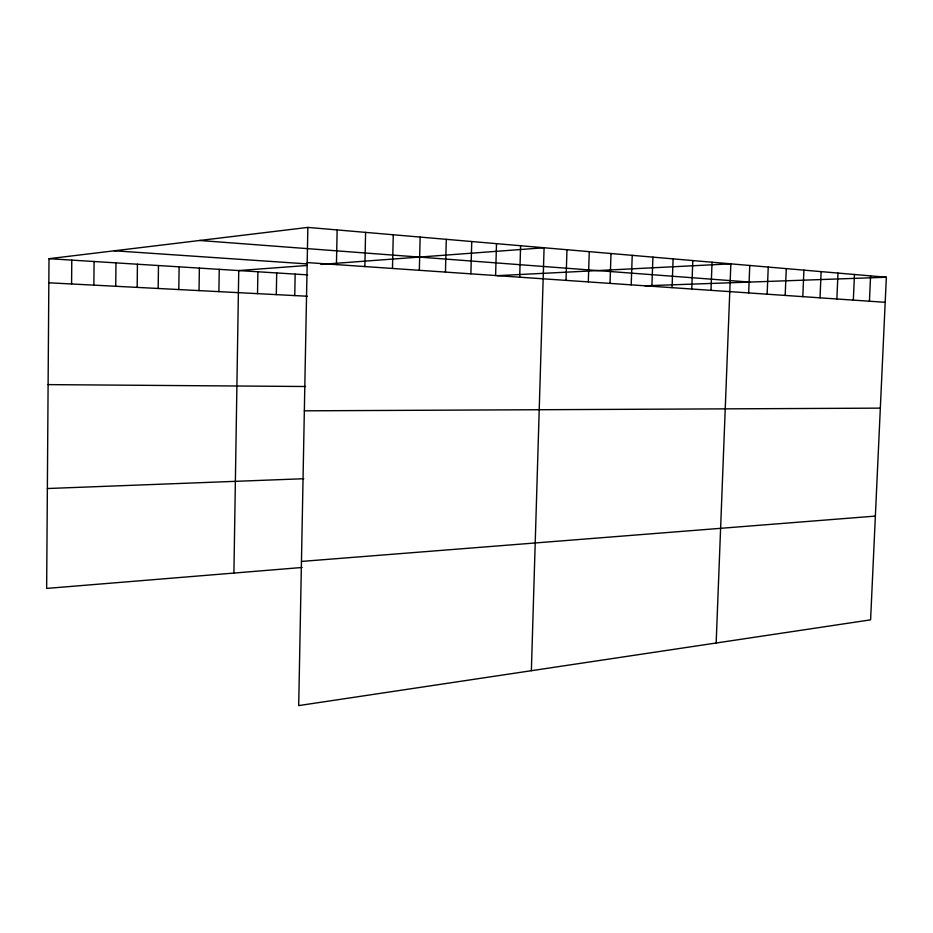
<?xml version="1.0" encoding="UTF-8"?>
<svg xmlns="http://www.w3.org/2000/svg" width="933" height="933" viewBox="0 0 933 933"><rect width="100%" height="100%" fill="white"/><g stroke="black" fill="none" stroke-linecap="round" stroke-linejoin="round"><path stroke-width="1.4" d="M307.855 227.407L298.7 705.593L870.594 619.85L886.35 277.241L307.855 227.407L49.006 258.686L46.65 588.42L302.105 567.474M71.584 283.97L71.783 260.109M93.871 285.136L94.093 261.508M115.739 286.268L115.972 262.873M137.163 287.387L137.431 264.226M158.19 288.484L158.47 265.543M178.809 289.557L179.113 266.826M199.044 290.606L199.37 268.098M218.905 291.644L219.243 269.345M233.915 573.06L238.743 270.57L307.214 265.45M257.531 293.65L257.893 271.76M276.308 294.63L276.693 272.937M294.758 295.586L295.155 274.104M336.44 264.599L337.14 229.926M364.861 266.558L365.596 232.375M392.478 268.447L393.26 234.766M419.337 270.302L420.142 237.075M445.449 272.086L446.289 239.326M470.873 273.836L471.736 241.519M495.61 275.538L496.496 243.653M519.693 277.194L520.602 245.729M531.367 670.71L544.091 247.758L320.882 264.436M566.016 280.378L566.972 249.729M588.303 281.906L589.271 251.653M610.019 283.399L611.01 253.519M631.209 284.857L632.224 255.35M651.887 286.268L652.913 257.135M672.063 287.656L673.101 258.873M691.761 289.008L692.811 260.564M710.993 290.338L712.054 262.22M716.159 643.012L730.854 263.841L497.137 275.667M748.674 292.927L749.77 265.473M767.136 294.187L768.244 267.06M785.178 295.434L786.286 268.622M802.8 296.636L803.919 270.138M820.025 297.825L821.145 271.62M836.866 298.98L837.997 273.077M853.333 300.111L854.465 274.489M869.439 301.219L870.582 275.876M301.464 561.433L875.364 516.101M47.361 488.53L303.808 478.722M644.96 285.79L886.35 277.241M304.345 410.823L880.332 408.141M48.108 384.618L305.569 386.507M48.843 282.792L307.307 296.239M49.006 258.686L307.715 274.885M307.179 262.593L885.195 302.304M114.362 250.79L306.945 263.887M199.65 240.481L749.782 282.081"/></g></svg>
